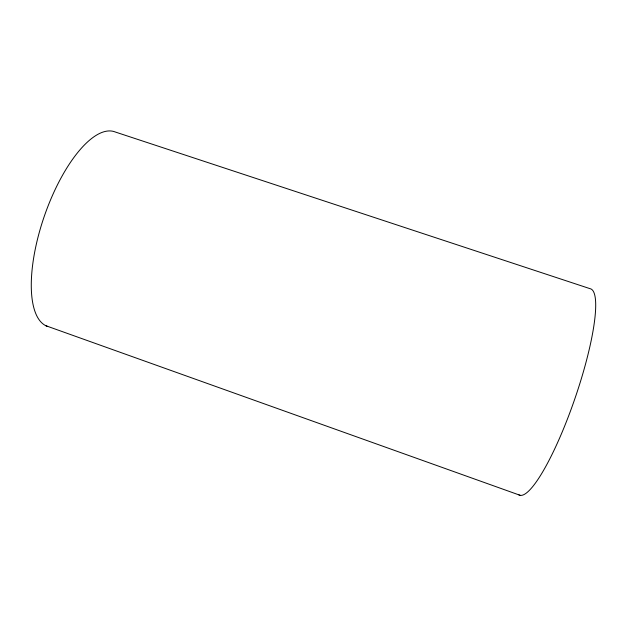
<?xml version="1.0" encoding="UTF-8"?>
<svg xmlns="http://www.w3.org/2000/svg" width="627" height="627" viewBox="0 0 627 627"><rect width="100%" height="100%" fill="white"/><g stroke="black" fill="none" stroke-linecap="round" stroke-linejoin="round"><path stroke-width="0.94" d="M45.936 325.75L520.363 495.393M518.874 494.899A109.137 20.95 -71 0 0 574.661 399.313A109.137 20.95 -71 0 0 589.96 288.647L115.25 131.991A102.946 38.96 -71 0 0 44.533 215.57A102.946 38.96 -71 0 0 47.66 326.463"/></g></svg>
